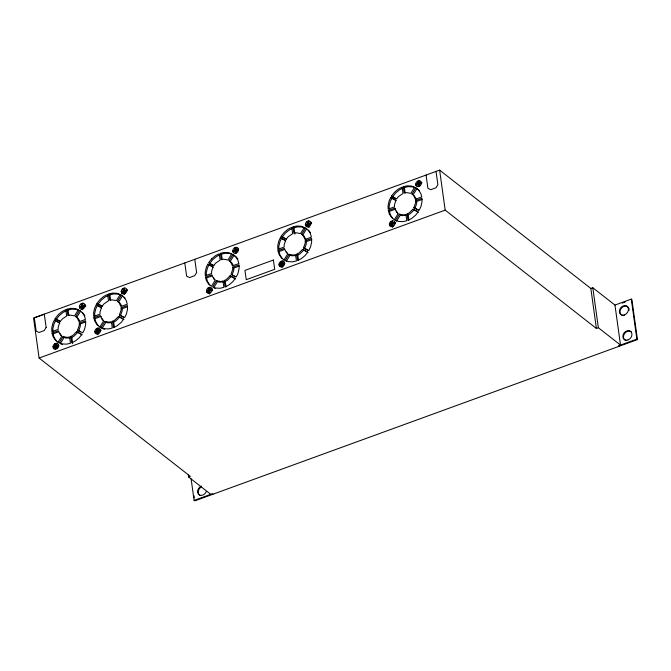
<?xml version="1.0" encoding="UTF-8"?>
<svg xmlns="http://www.w3.org/2000/svg" width="671" height="671" viewBox="0 0 671 671"><rect width="100%" height="100%" fill="white"/><g stroke="black" fill="none" stroke-linecap="round" stroke-linejoin="round"><path stroke-width="1.01" d="M54.418 320.084L52.917 323.128L51.793 327.817L51.818 331.692L58.192 329.369L58.176 327.222L59.618 322.801L54.418 320.084L59.811 323.17M55.475 320.906L53.974 323.959L52.858 328.647L52.875 331.549M77.584 330.191L79.279 325.259L79.262 323.112L85.628 320.797L85.653 324.663L84.529 329.352L82.843 332.782L77.584 330.191L80.394 331.885M78.65 331.021L80.335 326.089L80.319 323.942L79.262 323.112M96.255 304.844L94.754 307.888L93.63 312.577L93.655 316.452L100.021 314.129L100.013 311.981L101.447 307.561L96.255 304.844L101.64 307.93M97.312 305.666L95.81 308.719L94.686 313.407L94.712 316.309M119.421 314.959L121.115 310.019L121.099 307.872L127.465 305.557L127.49 309.423L126.366 314.112L124.68 317.551L119.421 314.959L123.984 317.509M120.478 315.781L122.172 310.849L122.156 308.702L121.099 307.872M207.842 264.189L206.341 267.243L205.217 271.931L205.242 275.798L211.617 273.483L211.6 271.336L213.042 266.907L207.842 264.189L213.235 267.284M208.899 265.02L207.406 268.073L206.282 272.762L206.299 275.664M280.386 237.769L278.884 240.814L277.769 245.502L277.794 249.377L284.16 247.054L284.143 244.907L285.586 240.486L280.386 237.769L285.779 240.864M281.443 238.599L279.95 241.644L278.826 246.332L278.842 249.235M303.56 247.884L305.246 242.944L305.23 240.797L311.604 238.482L311.629 242.348L310.505 247.037L308.811 250.476L303.56 247.884L308.123 250.442M304.617 248.706L306.303 243.774L306.295 241.627L305.23 240.797M390.74 197.568L389.239 200.621L388.115 205.309L388.14 209.176L394.514 206.861L394.498 204.714L395.932 200.285L390.74 197.568L396.125 200.663M391.797 198.398L390.296 201.451L389.172 206.14L389.197 209.042M413.906 207.683L415.601 202.751L415.584 200.604L421.95 198.281L421.975 202.156L420.851 206.844L419.165 210.275L413.906 207.683L418.469 210.241M414.963 208.513L416.657 203.581L416.641 201.434L415.584 200.604M58.033 342.21L61.891 336.062L60.331 334.829L58.377 330.719L52.011 333.042L53.009 336.557L55.265 340.012L58.394 342.495M63.057 336.666L59.199 342.814L62.302 343.946L66.614 344.148L70.463 343.267L69.583 336.901L67.41 337.396L63.057 336.666L65.783 338.1L69.918 337.899M75.689 316.519L79.547 310.371L80.604 311.201L76.746 317.349L75.689 316.519L78.172 318.482L79.581 320.637M64.114 337.496L60.264 343.644L62.588 344.491M99.862 326.978L103.72 320.822L102.168 319.589L100.214 315.479L93.839 317.802L94.846 321.317L97.094 324.772L100.231 327.255M101.036 327.574L104.894 321.426L109.247 322.155L111.411 321.661L112.3 328.027L108.45 328.907L104.139 328.706L101.036 327.574L102.093 328.404L105.951 322.256L107.62 322.86L111.747 322.659M117.526 301.287L121.384 295.131L122.441 295.961L118.582 302.109L117.526 301.287L120.008 303.25L121.417 305.397M216.481 280.78L212.623 286.928L215.726 288.052L220.038 288.262L223.888 287.381L223.007 281.015L220.834 281.51L216.481 280.78L219.207 282.214L224.064 281.845M233.005 264.751L231.604 262.596L229.113 260.633L232.971 254.485L236.67 257.404L237.802 259.14M217.538 281.61L213.688 287.758L215.24 288.32M234.036 255.307L230.17 261.464L229.113 260.633M284.001 259.903L287.859 253.747L286.307 252.514L284.345 248.404L277.979 250.728L278.977 254.242L281.233 257.706L284.37 260.18M289.025 254.351L285.175 260.499L288.278 261.631L292.581 261.833L296.431 260.952L295.55 254.586L293.378 255.089L289.025 254.351L291.751 255.785L295.886 255.584M301.656 234.213L305.523 228.056L306.58 228.886L302.722 235.043L301.656 234.213L304.148 236.175L306.102 240.277M286.232 261.329L290.09 255.181M394.355 219.702L398.213 213.546L396.653 212.313L394.699 208.211L388.333 210.535L389.331 214.049L391.587 217.505L394.716 219.979M395.521 220.306L399.379 214.158L403.732 214.888L405.905 214.393L406.785 220.759L402.935 221.631L398.624 221.43L395.521 220.306L396.586 221.136L400.436 214.988L402.105 215.592L406.24 215.391M416.456 200.075L414.493 195.974L412.011 194.011L415.869 187.855L419.568 190.782M416.926 188.685L413.068 194.842L412.011 194.011M55.123 318.65L58.243 314.699L62.093 311.52L65.8 309.65L66.681 316.016L62.193 319.044L60.373 321.35L55.123 318.65L60.558 321.728M56.179 319.48L59.308 315.521L63.149 312.35L65.926 310.95M96.951 303.418L100.08 299.459L103.921 296.288L107.637 294.41L108.517 300.776L104.03 303.804L102.21 306.11L96.951 303.418L102.395 306.496M98.016 304.24L101.136 300.281L104.986 297.11L108.694 295.24M76.628 331.692L72.862 335.416L70.774 336.473L71.654 342.831L75.362 340.96L79.203 337.79L81.854 334.426L76.628 331.692L82.047 334.804M77.693 332.522L73.919 336.238L71.831 337.295L70.774 336.473M118.465 316.46L114.699 320.176L112.602 321.233L113.491 327.591L117.199 325.72L121.04 322.55L123.69 319.186L118.465 316.46L123.883 319.564M119.522 317.282L115.756 321.006L113.667 322.055L112.602 321.233M230.052 275.806L226.286 279.522L224.198 280.579L225.079 286.945L228.786 285.074L232.627 281.895L235.286 278.54L230.052 275.806L235.471 278.918M231.118 276.637L227.343 280.352L225.255 281.409L224.198 280.579M281.09 236.343L284.219 232.384L288.06 229.214L291.768 227.335L292.648 233.701L288.161 236.729L286.341 239.035L281.09 236.343L286.525 239.421M282.147 237.173L285.276 233.214L289.117 230.036L291.902 228.635M302.604 249.386L298.83 253.101L296.741 254.158L297.622 260.516L301.329 258.645L305.171 255.475L307.83 252.12L302.604 249.386L308.014 252.489M303.661 250.216L299.895 253.932L297.798 254.988L296.741 254.158M391.436 196.142L394.565 192.183L398.406 189.012L402.122 187.142L403.003 193.5L398.515 196.536L396.695 198.842L391.436 196.142L395.999 198.775M392.501 196.972L395.63 193.013L399.471 189.843L403.179 187.972M412.95 209.184L409.184 212.9L407.096 213.957L407.976 220.323L411.684 218.452L415.525 215.274L418.176 211.919L412.95 209.184L418.368 212.296M414.015 210.015L410.241 213.73L408.153 214.787L407.096 213.957M82.265 306.597L81.51 306.01L79.379 306.781L80.134 307.377L82.265 306.597L81.954 304.332L83.036 303.862L82.281 303.275L80.847 303.955A3.221 2.583 -52 0 0 79.379 306.781L79.732 308.182A3.221 2.583 -52 0 0 81.434 309.197L83.598 308.475A3.221 2.583 -52 0 0 84.957 306.421L84.714 304.248A3.221 2.583 -52 0 0 82.281 303.275L82.6 305.607L83.363 306.202L85.687 305.355L84.932 304.76L82.6 305.607M124.101 291.365L123.347 290.769L121.216 291.55L121.568 292.942A3.221 2.583 -52 0 0 123.271 293.965L125.435 293.235A3.221 2.583 -52 0 0 126.794 291.18L126.551 289.008A3.221 2.583 -52 0 0 124.118 288.035L122.684 288.715A3.221 2.583 -52 0 0 121.216 291.55L121.971 292.137L124.101 291.365L124.135 288.874M235.689 250.711L234.934 250.124L232.803 250.895L233.156 252.288A3.221 2.583 -52 0 0 234.858 253.311L237.022 252.59A3.221 2.583 -52 0 0 238.381 250.535L238.138 248.362A3.221 2.583 -52 0 0 235.706 247.381L234.28 248.069A3.221 2.583 -52 0 0 232.803 250.895L233.558 251.491L235.689 250.711L235.378 248.438L236.46 247.976M308.241 224.29L307.486 223.695L305.347 224.475L306.11 225.062L308.241 224.29L307.922 222.017L309.004 221.547L308.249 220.96L306.823 221.64A3.221 2.583 -52 0 0 305.347 224.475L305.708 225.867A3.221 2.583 -52 0 0 307.402 226.89L309.566 226.161A3.221 2.583 -52 0 0 310.925 224.106L310.681 221.933A3.221 2.583 -52 0 0 308.249 220.96L308.576 223.3L309.331 223.888L311.654 223.04L310.899 222.453L308.576 223.3M418.587 184.089L417.832 183.502L415.701 184.273L416.456 184.869L418.587 184.089L418.276 181.816L419.358 181.355L418.603 180.759L417.169 181.438A3.221 2.583 -52 0 0 415.701 184.273L416.054 185.666A3.221 2.583 -52 0 0 417.756 186.689L419.92 185.959A3.221 2.583 -52 0 0 421.279 183.913L421.036 181.74A3.221 2.583 -52 0 0 418.603 180.759L418.922 183.099L419.685 183.695L422.009 182.847L421.254 182.252L418.922 183.099M54.938 346.043L53.034 346.731L53.948 347.444L55.844 346.748L54.938 346.043L54.636 343.887L56.087 343.292A3.221 2.583 -52 0 1 58.436 344.424L58.704 345.85A3.221 2.583 -52 0 1 57.102 348.626L54.93 349.23A3.221 2.583 -52 0 1 53.303 348.09L53.034 346.664A3.221 2.583 -52 0 1 54.636 343.887L55.542 344.6L56.993 343.997M96.775 330.803L94.871 331.491L95.777 332.204L97.681 331.508L96.775 330.803L96.473 328.647L97.916 328.052A3.221 2.583 -52 0 1 100.264 329.184L100.541 330.61A3.221 2.583 -52 0 1 98.939 333.386L96.758 333.99A3.221 2.583 -52 0 1 95.139 332.85L94.871 331.424A3.221 2.583 -52 0 1 96.473 328.647L97.379 329.36L98.083 328.966M208.362 290.149L206.458 290.845L207.373 291.558L209.268 290.862L208.362 290.149L208.06 288.002L209.511 287.398A3.221 2.583 -52 0 1 211.86 288.53L212.128 289.964A3.221 2.583 -52 0 1 210.526 292.732L208.354 293.344A3.221 2.583 -52 0 1 206.727 292.204L206.458 290.778A3.221 2.583 -52 0 1 208.06 288.002L208.975 288.715L210.417 288.111M280.906 263.728L279.01 264.416L279.916 265.129L281.812 264.441L280.906 263.728L280.612 261.573L282.055 260.977A3.221 2.583 -52 0 1 284.403 262.109L284.672 263.535A3.221 2.583 -52 0 1 283.07 266.312L280.897 266.915A3.221 2.583 -52 0 1 279.279 265.775L279.002 264.349A3.221 2.583 -52 0 1 280.612 261.573L281.518 262.286L282.961 261.682M391.26 223.527L389.356 224.223L390.27 224.936L392.166 224.24L391.26 223.527L390.958 221.38L392.409 220.776A3.221 2.583 -52 0 1 394.758 221.908L395.026 223.342A3.221 2.583 -52 0 1 393.424 226.11L391.252 226.714A3.221 2.583 -52 0 1 389.625 225.582L389.356 224.156A3.221 2.583 -52 0 1 390.958 221.38L391.864 222.093L392.577 221.698M219.358 255.064L216.574 256.465L212.732 259.635L209.604 263.594L213.982 265.842M590.841 288.455L592.812 287.742L614.955 305.07L620.507 345.079L598.364 327.75L596.393 328.471L590.841 288.455L439.622 170.124L33.55 318.037L39.103 358.046L190.321 476.385L188.626 476.997L188.35 474.951M124.437 290.375L126.76 289.528L127.524 290.115L125.192 290.962L124.437 290.375L124.118 288.035M235.706 247.381L236.033 249.721L238.356 248.874M238.331 249.755L236.788 250.317L236.033 249.721M79.581 307.813L81.661 307.058L82.416 307.654L82.709 309.759L81.946 309.163L81.661 307.058M83.053 308.811L82.751 306.664L85.041 305.825L85.796 306.421M123.489 291.818L123.783 293.932L124.538 294.519L124.252 292.413L123.489 291.818L121.417 292.573L122.172 293.168M124.881 293.579L124.588 291.424L126.878 290.585M233.005 251.927L235.085 251.172L235.84 251.768L236.033 253.168M236.477 252.925L236.175 250.778L238.465 249.939M305.557 225.506L307.628 224.743L308.383 225.339L308.677 227.444M311.009 223.518L308.719 224.349L309.021 226.504L309.776 227.092M415.903 185.305L417.983 184.55L418.738 185.137L418.93 186.546M419.367 186.303L419.073 184.148L421.363 183.317M205.435 277.157L211.801 274.833L213.755 278.935L215.316 280.176L211.457 286.324L208.689 284.127L206.433 280.671L205.435 277.157L206.492 277.979L207.49 281.501L209.746 284.957M232.686 267.226L239.052 264.902L239.077 268.777L237.962 273.466L236.267 276.897L231.009 274.305L232.703 269.373L232.686 267.226L233.743 268.056L233.76 270.203L232.074 275.135L235.58 276.863M52.011 333.042L53.068 333.873L58.528 331.885M80.319 323.942L85.779 321.954M93.839 317.802L94.905 318.633L101.271 316.309M122.156 308.702L127.616 306.714M206.492 277.979L211.952 275.991M233.743 268.056L239.203 266.068M277.979 250.728L279.035 251.558L284.496 249.57M306.295 241.627L311.747 239.639M388.333 210.535L389.39 211.357L395.756 209.042L394.699 208.211M416.641 201.434L422.101 199.446M56.087 343.292L56.389 345.506L58.536 344.726M97.916 328.052L98.226 330.275L100.373 329.486M209.511 287.398L209.822 289.62L211.961 288.84M282.055 260.977L282.365 263.2L284.504 262.411M392.711 222.998L394.858 222.218L395.764 222.931L393.625 223.711L392.711 222.998L392.409 220.776M58.729 345.699L57.303 346.219L56.389 345.506M101.279 330.199L99.132 330.979L98.226 330.275M212.153 289.813L210.728 290.333L209.822 289.62M284.697 263.384L283.271 263.904L282.365 263.2M53.219 347.846L55.089 347.167L56.003 347.88M56.842 348.769L56.549 346.639L58.704 345.85M95.056 332.606L96.926 331.927L97.832 332.64L98.125 334.695M100.541 330.61L98.385 331.399L98.679 333.529M206.643 291.96L208.522 291.281L209.427 291.986L209.713 294.049M212.128 289.964L209.973 290.744L210.266 292.875M279.195 265.531L281.065 264.852L281.971 265.565L282.256 267.62M284.672 263.535L282.516 264.324L282.818 266.454M389.541 225.339L391.411 224.659L392.325 225.364L392.61 227.427M395.026 223.342L392.87 224.122L393.164 226.253M39.103 358.046L445.175 210.132L596.393 328.471M614.955 305.07L631.294 299.115L631.897 299.593L637.45 339.601L194.707 500.876L194.095 500.407L191.109 478.859M622.26 303.099L625.154 302.051M194.095 500.407L212.464 493.713L213.068 494.192M637.45 339.601L636.846 339.132L618.536 345.8L619.14 346.27M403.313 186.706L407.154 185.825L411.466 186.026L414.703 187.209L410.87 193.365L406.366 192.577L404.194 193.072L403.313 186.706L404.37 187.536L405.125 192.988M404.37 187.536L408.22 186.655L412.531 186.857L414.955 187.737M292.959 226.907L296.808 226.026L301.12 226.228L304.357 227.402L300.516 233.558L296.012 232.77L293.839 233.265L292.959 226.907L294.015 227.729L294.905 234.095M294.015 227.729L297.865 226.857L302.176 227.058L304.6 227.939M220.415 253.328L224.265 252.447L228.568 252.648L231.805 253.831L227.972 259.987L223.468 259.199L221.296 259.694L220.415 253.328L221.472 254.158L222.227 259.61M221.472 254.158L225.322 253.277L229.633 253.479L232.057 254.368M108.819 293.973L112.669 293.101L116.98 293.302L120.218 294.477L116.385 300.633L111.872 299.845L109.709 300.34L108.819 293.973L109.885 294.804L110.64 300.256M109.885 294.804L113.726 293.923L118.037 294.133L120.47 295.014M66.991 309.214L70.832 308.333L75.144 308.543L78.381 309.717L74.548 315.873L70.044 315.085L67.872 315.58L66.991 309.214L68.048 310.044L68.803 315.496M68.048 310.044L71.898 309.163L76.209 309.365L78.633 310.254M102.873 328.689L104.424 329.251M418.276 181.816L417.521 181.229L417.832 183.502M419.073 184.148L419.828 184.743M399.379 214.158L400.436 214.988M307.922 222.017L307.167 221.422L307.486 223.695M235.378 248.438L234.624 247.851L234.934 250.124M236.175 250.778L236.93 251.365M123.791 289.092L123.028 288.496L123.347 290.769M124.588 291.424L125.343 292.011M104.894 321.426L105.951 322.256M81.954 304.332L81.199 303.737L81.51 306.01M82.751 306.664L83.506 307.251M56.549 346.639L57.454 347.343M188.626 476.997L210.778 494.334M415.869 187.855L418.511 189.96L420.767 193.416L421.765 196.93L415.399 199.253L413.437 195.144M305.523 228.056L309.222 230.983L310.346 232.711M232.971 254.485L235.613 256.582L237.87 260.038L238.868 263.552L232.501 265.875L230.539 261.765M121.384 295.131L125.083 298.058M79.547 310.371L83.246 313.298L84.94 315.89M396.309 210.988L397.718 213.143M392.644 218.335L390.388 214.879L389.39 211.357M308.157 230.153L310.413 233.609L311.411 237.131L305.045 239.446L303.091 235.345M286.425 251.902L287.364 253.344M282.29 258.528L280.033 255.072L279.035 251.558M213.412 277.609L214.821 279.765M124.026 297.228L126.282 300.683L127.28 304.198L120.906 306.521L118.952 302.42M101.824 318.264L103.225 320.411M98.159 325.603L95.903 322.147L94.905 318.633M82.189 312.468L84.445 315.924L85.443 319.438L79.077 321.761L77.115 317.66M59.987 333.495L61.397 335.651M56.322 340.843L54.066 337.387L53.068 333.873M280.101 266.244L279.916 265.129M631.294 299.115L636.846 339.132M592.812 287.742L598.364 327.75M439.622 170.124L445.175 210.132M436.041 171.424L437.878 184.651L435.982 187.779L430.765 189.683L427.905 188.283L426.068 175.056M417.983 184.55L418.268 186.655M408.153 214.787L408.907 220.239M391.864 222.093L392.166 224.24M391.411 224.659L391.705 226.714M307.628 224.743L307.922 226.857M297.798 254.988L298.553 260.44M281.518 262.286L281.812 264.441M281.065 264.852L281.35 266.915M235.085 251.172L235.378 253.277M225.255 281.409L226.01 286.861M208.975 288.715L209.268 290.862M208.522 291.281L208.807 293.336M194.775 259.308L196.611 272.535L194.707 275.672L189.49 277.568L186.63 276.175L184.793 262.948M193.994 495.752L194.28 497.798M113.667 322.055L114.422 327.515M97.379 329.36L97.681 331.508M96.926 331.927L97.211 333.99M71.831 337.295L72.711 343.661M55.542 344.6L55.844 346.748M55.089 347.167L55.383 349.222M416.456 184.869L416.54 185.607M306.11 225.062L306.186 225.808M233.558 251.491L233.642 252.229M121.971 292.137L122.055 292.883M207.373 291.558L207.406 292.237M53.948 347.444L53.982 348.123M626.295 340.608A5.15 4.135 -52 0 1 624.382 333.864A5.15 4.135 -52 0 1 631.604 332.212M199.992 495.441A5.15 4.135 -52 0 1 200.964 487.171M628.727 308.081A5.15 4.135 -52 0 1 629.054 310.413M623.971 315.613A5.15 4.135 -52 0 1 620.583 309.398A5.15 4.135 -52 0 1 628.123 307.159M206.341 491.449A5.15 4.135 -52 0 1 198.541 494.292A5.15 4.135 -52 0 1 201.501 486.114M46.14 327.44L44.236 330.577L39.019 332.472L36.159 331.08L34.322 317.853L44.303 314.213L46.14 327.44M211.675 258.805L208.547 262.764L213.797 265.464L215.617 263.158L220.105 260.122L219.224 253.764L215.517 255.634L211.675 258.805M273.407 260.038L244.957 270.396L246.249 279.69L274.691 269.323L273.407 260.038M624.558 314.867A5.15 4.135 -52 0 0 627.519 306.689A5.15 4.135 -52 0 0 619.719 309.532A5.15 4.135 -52 0 0 624.558 314.867M628.031 339.912A5.15 4.135 -52 0 0 631 331.734A5.15 4.135 -52 0 0 623.191 334.577A5.15 4.135 -52 0 0 628.031 339.912"/></g></svg>
